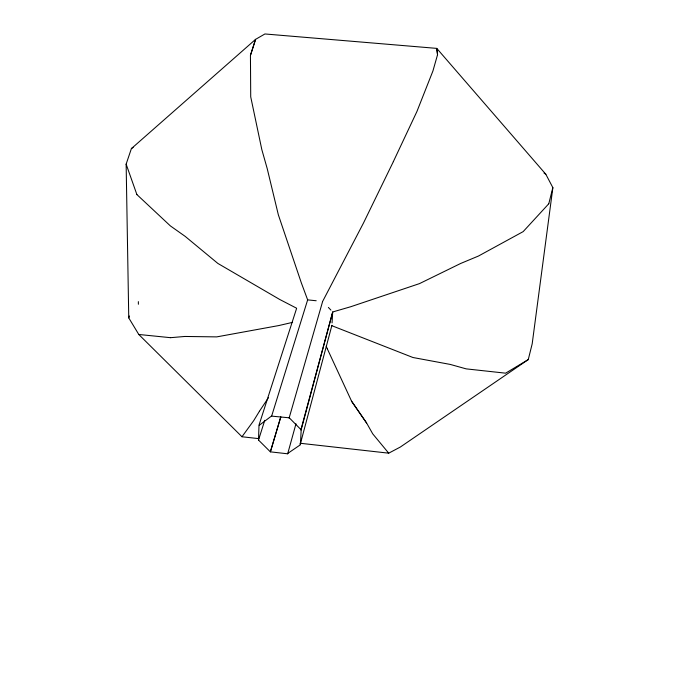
<?xml version="1.0" encoding="UTF-8"?>
<svg xmlns="http://www.w3.org/2000/svg" width="679" height="679" viewBox="0 0 679 679"><rect width="100%" height="100%" fill="white"/><g stroke="black" fill="none" stroke-linecap="round" stroke-linejoin="round"><path stroke-width="1.02" d="M280.783 416.957L270.386 451.866L258.504 440.043L259.005 425.13L296.536 308.614M300.865 429.892L332.702 311.984L301.162 429.824L300.441 444.753L287.573 453.538M332.065 322.898L332.693 311.967L350.737 306.73L419.503 283.61L460.659 263.469L478.457 256.042L523.161 231.624L548.759 203.785M545.823 174.257L552.867 187.642L532.183 343.854L528.262 359.59L400.304 447.054L388.711 453.173L299.948 443.234M331.819 325.682L412.951 357.51L450.262 364.428L466.176 368.867L505.617 373.178L528.27 359.581M322.533 301.799L289.118 418.043M548.776 203.793L552.85 187.633M393.336 161.644L416.906 111.543L432.93 70.964L437.548 54.719L436.775 48.387L264.92 33.967L255.576 39.365L131.395 148.608M331.929 325.283L300.16 444.618M287.675 453.818L295.976 423.772M280.767 416.94L270.369 451.849L287.684 453.801M258.521 440.043L264.751 420.326M250.449 55.355L255.576 39.348L250.441 55.372L250.721 96.851L261.814 149.567L267.212 168.621L278.339 214.785L301.315 282.82L307.646 299.872L271.71 415.879L259.285 425.266M129.358 315.973L128.755 317.865L126.141 164.14L131.395 148.591L133.126 147.36M393.353 161.653L363.511 222.975L322.644 301.408M259.429 411.279L253.674 420.683L241.979 436.758L258.843 438.642M259.42 411.262L268.46 397.699M296.647 308.249L279.723 299.473L217.866 263.435L185.172 236.368L170.37 225.903L136.92 194.601M292.607 322.355L278.721 325.572L216.728 336.886L184.807 336.461L170.539 337.684M307.638 299.88L316.193 300.746M128.738 317.865L138.788 334.475L170.556 337.684M289.271 417.814L271.821 416.142M544.04 173.111L545.84 174.265L436.775 48.387L437.539 54.702M138.771 334.475L241.979 436.758M289.254 417.806L301.179 429.841M328.381 307.434L330.902 310.082M388.711 453.173L372.72 433.839L366.635 423.042L351.603 401.247L327.354 348.904M351.595 401.264L366.626 423.059M326.226 346.205L327.354 348.921M126.141 164.148L136.903 194.618M138.346 301.629L138.38 304.26"/></g></svg>
